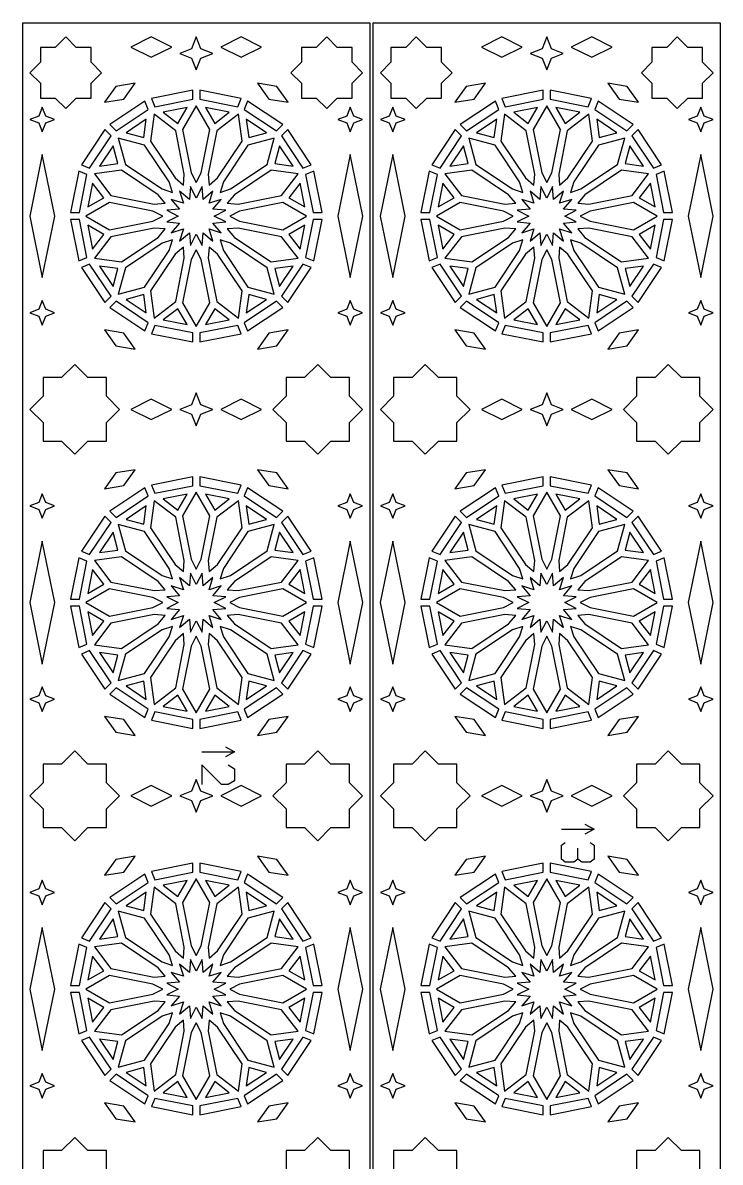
# Model space of a CAD drawing. Header units: millimetres. Extents: x 5 to 3793, y 27 to 2435.
# Drawn here: x 5 to 769, y 1187 to 2435 of the extents above; entities that cross this region are included whole.
import ezdxf

# ---------------------------------------------------------------- set-up
doc = ezdxf.new("R2010")
doc.units = ezdxf.units.MM
doc.layers.add('CUT', color=1, linetype='CONTINUOUS')
doc.layers.add('ENGRAVE', color=5, linetype='CONTINUOUS')

msp = doc.modelspace()

# ---------------------------------------------------------------- linework, layer by layer
at = {"layer": 'CUT'}
for points in [[(385.16, 2434.99), (385.16, 741.507), (5.01, 741.507), (5.01, 2434.99)], [(769.16, 2434.99), (769.16, 339.734), (389.01, 719.884), (389.01, 2434.99)], [(63.592, 2352.533), (79.867, 2352.533), (79.867, 2368.808), (91.376, 2380.317), (79.867, 2391.825), (79.867, 2408.1), (63.592, 2408.1), (52.083, 2419.609), (40.575, 2408.1), (24.3, 2408.1), (24.3, 2391.825), (12.791, 2380.317), (24.3, 2368.808), (24.3, 2352.533), (40.575, 2352.533), (52.083, 2341.024)], [(123.479, 2408.452), (145.837, 2397.273), (168.195, 2408.452), (145.837, 2419.631)], [(200.186, 2396.374), (213.121, 2401.475), (200.186, 2406.576), (195.085, 2419.511), (189.984, 2406.576), (177.049, 2401.475), (189.984, 2396.374), (195.085, 2383.439)], [(221.975, 2408.452), (244.333, 2397.273), (266.691, 2408.452), (244.333, 2419.631)], [(349.595, 2352.533), (365.87, 2352.533), (365.87, 2368.808), (377.379, 2380.317), (365.87, 2391.825), (365.87, 2408.1), (349.595, 2408.1), (338.087, 2419.609), (326.578, 2408.1), (310.303, 2408.1), (310.303, 2391.825), (298.794, 2380.317), (310.303, 2368.808), (310.303, 2352.533), (326.578, 2352.533), (338.087, 2341.024)], [(436.083, 2419.609), (424.575, 2408.1), (408.3, 2408.1), (408.3, 2391.825), (396.791, 2380.317), (408.3, 2368.808), (408.3, 2352.533), (424.575, 2352.533), (436.083, 2341.024), (447.592, 2352.533), (463.867, 2352.533), (463.867, 2368.808), (475.376, 2380.317), (463.867, 2391.825), (463.867, 2408.1), (447.592, 2408.1)], [(529.837, 2397.273), (552.195, 2408.452), (529.837, 2419.631), (507.479, 2408.452)], [(579.085, 2419.511), (573.984, 2406.576), (561.049, 2401.475), (573.984, 2396.374), (579.085, 2383.439), (584.186, 2396.374), (597.121, 2401.475), (584.186, 2406.576)], [(628.333, 2397.273), (650.691, 2408.452), (628.333, 2419.631), (605.975, 2408.452)], [(722.087, 2419.609), (710.578, 2408.1), (694.303, 2408.1), (694.303, 2391.825), (682.794, 2380.317), (694.303, 2368.808), (694.303, 2352.533), (710.578, 2352.533), (722.087, 2341.024), (733.595, 2352.533), (749.87, 2352.533), (749.87, 2368.808), (761.379, 2380.317), (749.87, 2391.825), (749.87, 2408.1), (733.595, 2408.1)], [(128.143, 2368.823), (106.978, 2365.255), (94.381, 2347.875), (115.547, 2351.443)], [(191.21, 2361.025), (145.94, 2352.02), (149.668, 2343.021), (191.21, 2351.285)], [(244.23, 2352.02), (198.96, 2361.025), (198.96, 2351.285), (240.502, 2343.021)], [(295.789, 2347.875), (283.192, 2365.255), (262.027, 2368.823), (274.623, 2351.443)], [(499.547, 2351.443), (512.143, 2368.823), (490.978, 2365.255), (478.381, 2347.875)], [(575.21, 2361.025), (529.94, 2352.02), (533.668, 2343.021), (575.21, 2351.285)], [(628.23, 2352.02), (582.96, 2361.025), (582.96, 2351.285), (624.502, 2343.021)], [(658.623, 2351.443), (679.789, 2347.875), (667.192, 2365.255), (646.027, 2368.823)], [(107.29, 2316.524), (142.508, 2340.055), (138.78, 2349.055), (100.403, 2323.411)], [(289.767, 2323.411), (251.39, 2349.055), (247.662, 2340.055), (282.88, 2316.524)], [(522.78, 2349.055), (484.403, 2323.411), (491.29, 2316.524), (526.508, 2340.055)], [(673.767, 2323.411), (635.39, 2349.055), (631.662, 2340.055), (666.88, 2316.524)], [(30.176, 2325.27), (39.841, 2329.082), (30.176, 2332.893), (26.365, 2342.558), (22.554, 2332.893), (12.889, 2329.082), (22.554, 2325.27), (26.365, 2315.606)], [(181.978, 2269.276), (172.546, 2316.695), (148.844, 2334.881), (144.945, 2305.262), (171.807, 2265.062), (181.005, 2257.241)], [(185.023, 2342.152), (158.879, 2336.952), (174.916, 2324.646)], [(200.59, 2270.788), (210.023, 2318.207), (195.085, 2344.08), (180.147, 2318.207), (189.58, 2270.788), (195.085, 2260.042)], [(231.291, 2336.952), (205.147, 2342.152), (215.254, 2324.646)], [(218.363, 2265.062), (245.225, 2305.262), (241.326, 2334.881), (217.624, 2316.695), (208.192, 2269.276), (209.165, 2257.241)], [(367.616, 2325.27), (377.281, 2329.082), (367.616, 2332.893), (363.805, 2342.558), (359.994, 2332.893), (350.329, 2329.082), (359.994, 2325.27), (363.805, 2315.606)], [(410.365, 2342.558), (406.554, 2332.893), (396.889, 2329.082), (406.554, 2325.27), (410.365, 2315.606), (414.176, 2325.27), (423.841, 2329.082), (414.176, 2332.893)], [(565.005, 2257.241), (565.978, 2269.276), (556.546, 2316.695), (532.844, 2334.881), (528.945, 2305.262), (555.807, 2265.062)], [(542.879, 2336.952), (558.916, 2324.646), (569.023, 2342.152)], [(579.085, 2260.042), (584.59, 2270.788), (594.023, 2318.207), (579.085, 2344.08), (564.147, 2318.207), (573.58, 2270.788)], [(589.147, 2342.152), (599.254, 2324.646), (615.291, 2336.952)], [(593.165, 2257.241), (602.363, 2265.062), (629.225, 2305.262), (625.326, 2334.881), (601.624, 2316.695), (592.192, 2269.276)], [(747.805, 2342.558), (743.994, 2332.893), (734.329, 2329.082), (743.994, 2325.27), (747.805, 2315.606), (751.616, 2325.27), (761.281, 2329.082), (751.616, 2332.893)], [(140.287, 2329.25), (118.122, 2314.441), (137.648, 2309.209)], [(249.883, 2329.25), (252.522, 2309.209), (272.048, 2314.441)], [(502.122, 2314.441), (521.648, 2309.209), (524.287, 2329.25)], [(633.883, 2329.25), (636.522, 2309.209), (656.048, 2314.441)], [(78.278, 2275.826), (101.809, 2311.043), (94.923, 2317.931), (69.279, 2279.553)], [(320.891, 2279.553), (295.247, 2317.931), (288.361, 2311.043), (311.892, 2275.826)], [(478.923, 2317.931), (453.279, 2279.553), (462.278, 2275.826), (485.809, 2311.043)], [(704.891, 2279.553), (679.247, 2317.931), (672.361, 2311.043), (695.892, 2275.826)], [(103.892, 2300.211), (89.083, 2278.047), (109.124, 2280.685)], [(165.363, 2260.756), (138.501, 2300.957), (109.644, 2308.689), (117.376, 2279.832), (157.577, 2252.971), (169.068, 2249.265)], [(232.593, 2252.971), (272.794, 2279.832), (280.526, 2308.689), (251.669, 2300.957), (224.807, 2260.756), (221.102, 2249.265)], [(286.278, 2300.211), (281.046, 2280.685), (301.087, 2278.047)], [(473.083, 2278.047), (493.124, 2280.685), (487.892, 2300.211)], [(553.068, 2249.265), (549.363, 2260.756), (522.501, 2300.957), (493.644, 2308.689), (501.376, 2279.832), (541.577, 2252.971)], [(605.102, 2249.265), (616.593, 2252.971), (656.794, 2279.832), (664.526, 2308.689), (635.669, 2300.957), (608.807, 2260.756)], [(670.278, 2300.211), (665.046, 2280.685), (685.087, 2278.047)], [(26.365, 2155.894), (39.968, 2223.248), (26.365, 2290.603), (12.762, 2223.248)], [(363.805, 2155.894), (377.408, 2223.248), (363.805, 2290.603), (350.202, 2223.248)], [(396.762, 2223.248), (410.365, 2155.894), (423.968, 2223.248), (410.365, 2290.603)], [(734.202, 2223.248), (747.805, 2155.894), (761.408, 2223.248), (747.805, 2290.603)], [(67.049, 2227.123), (75.312, 2268.665), (66.313, 2272.393), (57.308, 2227.123)], [(153.272, 2246.527), (113.071, 2273.388), (83.452, 2269.489), (101.638, 2245.787), (149.057, 2236.355), (161.092, 2237.329)], [(241.113, 2236.355), (288.532, 2245.787), (306.718, 2269.489), (277.099, 2273.388), (236.898, 2246.527), (229.078, 2237.329)], [(332.862, 2227.123), (323.857, 2272.393), (314.858, 2268.665), (323.121, 2227.123)], [(450.313, 2272.393), (441.308, 2227.123), (451.049, 2227.123), (459.312, 2268.665)], [(537.272, 2246.527), (497.071, 2273.388), (467.452, 2269.489), (485.638, 2245.787), (533.057, 2236.355), (545.092, 2237.329)], [(613.078, 2237.329), (625.113, 2236.355), (672.532, 2245.787), (690.718, 2269.489), (661.099, 2273.388), (620.898, 2246.527)], [(698.858, 2268.665), (707.121, 2227.123), (716.862, 2227.123), (707.857, 2272.393)], [(81.382, 2259.455), (76.182, 2233.311), (93.687, 2243.417)], [(308.788, 2259.455), (296.483, 2243.417), (313.988, 2233.311)], [(460.182, 2233.311), (477.687, 2243.417), (465.382, 2259.455)], [(692.788, 2259.455), (680.483, 2243.417), (697.988, 2233.311)], [(195.085, 2203.45), (201.523, 2190.887), (202.661, 2204.958), (213.417, 2195.814), (209.084, 2209.249), (222.52, 2204.917), (213.375, 2215.672), (227.446, 2216.811), (214.883, 2223.248), (227.446, 2229.686), (213.375, 2230.824), (222.52, 2241.58), (209.084, 2237.247), (213.417, 2250.683), (202.661, 2241.539), (201.523, 2255.61), (195.085, 2243.046), (188.647, 2255.61), (187.509, 2241.539), (176.753, 2250.683), (181.086, 2237.247), (167.65, 2241.58), (176.795, 2230.824), (162.724, 2229.686), (175.287, 2223.248), (162.724, 2216.811), (176.795, 2215.672), (167.65, 2204.917), (181.086, 2209.249), (176.753, 2195.814), (187.509, 2204.958), (188.647, 2190.887)], [(572.647, 2255.61), (571.509, 2241.539), (560.753, 2250.683), (565.086, 2237.247), (551.65, 2241.58), (560.795, 2230.824), (546.724, 2229.686), (559.287, 2223.248), (546.724, 2216.811), (560.795, 2215.672), (551.65, 2204.917), (565.086, 2209.249), (560.753, 2195.814), (571.509, 2204.958), (572.647, 2190.887), (579.085, 2203.45), (585.523, 2190.887), (586.661, 2204.958), (597.417, 2195.814), (593.084, 2209.249), (606.52, 2204.917), (597.375, 2215.672), (611.446, 2216.811), (598.883, 2223.248), (611.446, 2229.686), (597.375, 2230.824), (606.52, 2241.58), (593.084, 2237.247), (597.417, 2250.683), (586.661, 2241.539), (585.523, 2255.61), (579.085, 2243.046)], [(147.546, 2228.753), (100.126, 2238.186), (74.254, 2223.248), (100.126, 2208.311), (147.546, 2217.744), (158.292, 2223.248)], [(242.624, 2217.744), (290.044, 2208.311), (315.916, 2223.248), (290.044, 2238.186), (242.624, 2228.753), (231.878, 2223.248)], [(542.292, 2223.248), (531.546, 2228.753), (484.126, 2238.186), (458.254, 2223.248), (484.126, 2208.311), (531.546, 2217.744)], [(615.878, 2223.248), (626.624, 2217.744), (674.044, 2208.311), (699.916, 2223.248), (674.044, 2238.186), (626.624, 2228.753)], [(75.312, 2177.831), (67.049, 2219.373), (57.308, 2219.373), (66.313, 2174.103)], [(81.382, 2187.042), (93.687, 2203.079), (76.182, 2213.186)], [(161.092, 2209.168), (149.057, 2210.142), (101.638, 2200.71), (83.452, 2177.008), (113.071, 2173.109), (153.272, 2199.97)], [(236.898, 2199.97), (277.099, 2173.109), (306.718, 2177.008), (288.532, 2200.71), (241.113, 2210.142), (229.078, 2209.168)], [(313.988, 2213.186), (296.483, 2203.079), (308.788, 2187.042)], [(323.857, 2174.103), (332.862, 2219.373), (323.121, 2219.373), (314.858, 2177.831)], [(441.308, 2219.373), (450.313, 2174.103), (459.312, 2177.831), (451.049, 2219.373)], [(477.687, 2203.079), (460.182, 2213.186), (465.382, 2187.042)], [(545.092, 2209.168), (533.057, 2210.142), (485.638, 2200.71), (467.452, 2177.008), (497.071, 2173.109), (537.272, 2199.97)], [(613.078, 2209.168), (620.898, 2199.97), (661.099, 2173.109), (690.718, 2177.008), (672.532, 2200.71), (625.113, 2210.142)], [(697.988, 2213.186), (680.483, 2203.079), (692.788, 2187.042)], [(707.121, 2219.373), (698.858, 2177.831), (707.857, 2174.103), (716.862, 2219.373)], [(157.577, 2193.526), (117.376, 2166.664), (109.644, 2137.808), (138.501, 2145.54), (165.363, 2185.74), (169.068, 2197.231)], [(224.807, 2185.74), (251.669, 2145.54), (280.526, 2137.808), (272.794, 2166.664), (232.593, 2193.526), (221.102, 2197.231)], [(553.068, 2197.231), (541.577, 2193.526), (501.376, 2166.664), (493.644, 2137.808), (522.501, 2145.54), (549.363, 2185.74)], [(605.102, 2197.231), (608.807, 2185.74), (635.669, 2145.54), (664.526, 2137.808), (656.794, 2166.664), (616.593, 2193.526)], [(171.807, 2181.435), (144.945, 2141.234), (148.844, 2111.615), (172.546, 2129.801), (181.978, 2177.221), (181.005, 2189.255)], [(189.58, 2175.709), (180.147, 2128.29), (195.085, 2102.417), (210.023, 2128.29), (200.59, 2175.709), (195.085, 2186.455)], [(208.192, 2177.221), (217.624, 2129.801), (241.326, 2111.615), (245.225, 2141.234), (218.363, 2181.435), (209.165, 2189.255)], [(565.005, 2189.255), (555.807, 2181.435), (528.945, 2141.234), (532.844, 2111.615), (556.546, 2129.801), (565.978, 2177.221)], [(579.085, 2186.455), (573.58, 2175.709), (564.147, 2128.29), (579.085, 2102.417), (594.023, 2128.29), (584.59, 2175.709)], [(593.165, 2189.255), (592.192, 2177.221), (601.624, 2129.801), (625.326, 2111.615), (629.225, 2141.234), (602.363, 2181.435)], [(101.809, 2135.454), (78.278, 2170.671), (69.279, 2166.944), (94.923, 2128.566)], [(103.892, 2146.286), (109.124, 2165.812), (89.083, 2168.45)], [(301.087, 2168.45), (281.046, 2165.812), (286.278, 2146.286)], [(311.892, 2170.671), (288.361, 2135.454), (295.247, 2128.566), (320.891, 2166.944)], [(453.279, 2166.944), (478.923, 2128.566), (485.809, 2135.454), (462.278, 2170.671)], [(493.124, 2165.812), (473.083, 2168.45), (487.892, 2146.286)], [(685.087, 2168.45), (665.046, 2165.812), (670.278, 2146.286)], [(695.892, 2170.671), (672.361, 2135.454), (679.247, 2128.566), (704.891, 2166.944)], [(140.287, 2117.246), (137.648, 2137.287), (118.122, 2132.056)], [(272.048, 2132.056), (252.522, 2137.287), (249.883, 2117.246)], [(521.648, 2137.287), (502.122, 2132.056), (524.287, 2117.246)], [(656.048, 2132.056), (636.522, 2137.287), (633.883, 2117.246)], [(30.176, 2113.604), (39.841, 2117.415), (30.176, 2121.226), (26.365, 2130.891), (22.554, 2121.226), (12.889, 2117.415), (22.554, 2113.604), (26.365, 2103.939)], [(142.508, 2106.442), (107.29, 2129.973), (100.403, 2123.086), (138.78, 2097.442)], [(185.023, 2104.345), (174.916, 2121.851), (158.879, 2109.545)], [(231.291, 2109.545), (215.254, 2121.851), (205.147, 2104.345)], [(282.88, 2129.973), (247.662, 2106.442), (251.39, 2097.442), (289.767, 2123.086)], [(367.616, 2113.604), (377.281, 2117.415), (367.616, 2121.226), (363.805, 2130.891), (359.994, 2121.226), (350.329, 2117.415), (359.994, 2113.604), (363.805, 2103.939)], [(410.365, 2130.891), (406.554, 2121.226), (396.889, 2117.415), (406.554, 2113.604), (410.365, 2103.939), (414.176, 2113.604), (423.841, 2117.415), (414.176, 2121.226)], [(484.403, 2123.086), (522.78, 2097.442), (526.508, 2106.442), (491.29, 2129.973)], [(558.916, 2121.851), (542.879, 2109.545), (569.023, 2104.345)], [(599.254, 2121.851), (589.147, 2104.345), (615.291, 2109.545)], [(666.88, 2129.973), (631.662, 2106.442), (635.39, 2097.442), (673.767, 2123.086)], [(747.805, 2130.891), (743.994, 2121.226), (734.329, 2117.415), (743.994, 2113.604), (747.805, 2103.939), (751.616, 2113.604), (761.281, 2117.415), (751.616, 2121.226)], [(94.381, 2098.622), (106.978, 2081.242), (128.143, 2077.674), (115.547, 2095.053)], [(191.21, 2095.212), (149.668, 2103.475), (145.94, 2094.477), (191.21, 2085.471)], [(240.502, 2103.475), (198.96, 2095.212), (198.96, 2085.471), (244.23, 2094.477)], [(262.027, 2077.674), (283.192, 2081.242), (295.789, 2098.622), (274.623, 2095.053)], [(499.547, 2095.053), (478.381, 2098.622), (490.978, 2081.242), (512.143, 2077.674)], [(575.21, 2095.212), (533.668, 2103.475), (529.94, 2094.477), (575.21, 2085.471)], [(624.502, 2103.475), (582.96, 2095.212), (582.96, 2085.471), (628.23, 2094.477)], [(658.623, 2095.053), (646.027, 2077.674), (667.192, 2081.242), (679.789, 2098.622)], [(76.326, 1976.833), (96.682, 1976.833), (96.682, 1997.188), (111.075, 2011.582), (96.682, 2025.975), (96.682, 2046.33), (76.326, 2046.33), (61.933, 2060.724), (47.54, 2046.33), (27.184, 2046.33), (27.184, 2025.975), (12.791, 2011.582), (27.184, 1997.188), (27.184, 1976.833), (47.54, 1976.833), (61.933, 1962.44)], [(342.63, 1976.833), (362.986, 1976.833), (362.986, 1997.188), (377.379, 2011.582), (362.986, 2025.975), (362.986, 2046.33), (342.63, 2046.33), (328.237, 2060.724), (313.844, 2046.33), (293.488, 2046.33), (293.488, 2025.975), (279.095, 2011.582), (293.488, 1997.188), (293.488, 1976.833), (313.844, 1976.833), (328.237, 1962.44)], [(445.933, 2060.724), (431.54, 2046.33), (411.184, 2046.33), (411.184, 2025.975), (396.791, 2011.582), (411.184, 1997.188), (411.184, 1976.833), (431.54, 1976.833), (445.933, 1962.44), (460.326, 1976.833), (480.682, 1976.833), (480.682, 1997.188), (495.075, 2011.582), (480.682, 2025.975), (480.682, 2046.33), (460.326, 2046.33)], [(712.237, 2060.724), (697.844, 2046.33), (677.488, 2046.33), (677.488, 2025.975), (663.095, 2011.582), (677.488, 1997.188), (677.488, 1976.833), (697.844, 1976.833), (712.237, 1962.44), (726.63, 1976.833), (746.986, 1976.833), (746.986, 1997.188), (761.379, 2011.582), (746.986, 2025.975), (746.986, 2046.33), (726.63, 2046.33)], [(123.479, 2011.582), (145.837, 2000.402), (168.195, 2011.582), (145.837, 2022.761)], [(200.186, 2006.481), (213.121, 2011.582), (200.186, 2016.683), (195.085, 2029.618), (189.984, 2016.683), (177.049, 2011.582), (189.984, 2006.481), (195.085, 1993.546)], [(221.975, 2011.582), (244.333, 2000.402), (266.691, 2011.582), (244.333, 2022.761)], [(529.837, 2000.402), (552.195, 2011.582), (529.837, 2022.761), (507.479, 2011.582)], [(579.085, 2029.618), (573.984, 2016.683), (561.049, 2011.582), (573.984, 2006.481), (579.085, 1993.546), (584.186, 2006.481), (597.121, 2011.582), (584.186, 2016.683)], [(628.333, 2000.402), (650.691, 2011.582), (628.333, 2022.761), (605.975, 2011.582)], [(128.143, 1945.49), (106.978, 1941.921), (94.381, 1924.542), (115.547, 1928.11)], [(191.21, 1937.692), (145.94, 1928.687), (149.668, 1919.688), (191.21, 1927.951)], [(244.23, 1928.687), (198.96, 1937.692), (198.96, 1927.951), (240.502, 1919.688)], [(295.789, 1924.542), (283.192, 1941.921), (262.027, 1945.49), (274.623, 1928.11)], [(499.547, 1928.11), (512.143, 1945.49), (490.978, 1941.921), (478.381, 1924.542)], [(575.21, 1937.692), (529.94, 1928.687), (533.668, 1919.688), (575.21, 1927.951)], [(628.23, 1928.687), (582.96, 1937.692), (582.96, 1927.951), (624.502, 1919.688)], [(658.623, 1928.11), (679.789, 1924.542), (667.192, 1941.921), (646.027, 1945.49)], [(107.29, 1893.191), (142.508, 1916.722), (138.78, 1925.721), (100.403, 1900.077)], [(289.767, 1900.077), (251.39, 1925.721), (247.662, 1916.722), (282.88, 1893.191)], [(522.78, 1925.721), (484.403, 1900.077), (491.29, 1893.191), (526.508, 1916.722)], [(673.767, 1900.077), (635.39, 1925.721), (631.662, 1916.722), (666.88, 1893.191)], [(30.176, 1901.937), (39.841, 1905.748), (30.176, 1909.56), (26.365, 1919.224), (22.554, 1909.56), (12.889, 1905.748), (22.554, 1901.937), (26.365, 1892.272)], [(181.978, 1845.943), (172.546, 1893.362), (148.844, 1911.548), (144.945, 1881.929), (171.807, 1841.728), (181.005, 1833.908)], [(185.023, 1918.818), (158.879, 1913.618), (174.916, 1901.313)], [(200.59, 1847.454), (210.023, 1894.874), (195.085, 1920.746), (180.147, 1894.874), (189.58, 1847.454), (195.085, 1836.708)], [(231.291, 1913.618), (205.147, 1918.818), (215.254, 1901.313)], [(218.363, 1841.728), (245.225, 1881.929), (241.326, 1911.548), (217.624, 1893.362), (208.192, 1845.943), (209.165, 1833.908)], [(367.616, 1901.937), (377.281, 1905.748), (367.616, 1909.56), (363.805, 1919.224), (359.994, 1909.56), (350.329, 1905.748), (359.994, 1901.937), (363.805, 1892.272)], [(410.365, 1919.224), (406.554, 1909.56), (396.889, 1905.748), (406.554, 1901.937), (410.365, 1892.272), (414.176, 1901.937), (423.841, 1905.748), (414.176, 1909.56)], [(565.005, 1833.908), (565.978, 1845.943), (556.546, 1893.362), (532.844, 1911.548), (528.945, 1881.929), (555.807, 1841.728)], [(542.879, 1913.618), (558.916, 1901.313), (569.023, 1918.818)], [(579.085, 1836.708), (584.59, 1847.454), (594.023, 1894.874), (579.085, 1920.746), (564.147, 1894.874), (573.58, 1847.454)], [(589.147, 1918.818), (599.254, 1901.313), (615.291, 1913.618)], [(593.165, 1833.908), (602.363, 1841.728), (629.225, 1881.929), (625.326, 1911.548), (601.624, 1893.362), (592.192, 1845.943)], [(747.805, 1919.224), (743.994, 1909.56), (734.329, 1905.748), (743.994, 1901.937), (747.805, 1892.272), (751.616, 1901.937), (761.281, 1905.748), (751.616, 1909.56)], [(140.287, 1905.917), (118.122, 1891.108), (137.648, 1885.876)], [(249.883, 1905.917), (252.522, 1885.876), (272.048, 1891.108)], [(502.122, 1891.108), (521.648, 1885.876), (524.287, 1905.917)], [(633.883, 1905.917), (636.522, 1885.876), (656.048, 1891.108)], [(78.278, 1852.492), (101.809, 1887.71), (94.923, 1894.597), (69.279, 1856.22)], [(165.363, 1837.423), (138.501, 1877.624), (109.644, 1885.356), (117.376, 1856.499), (157.577, 1829.637), (169.068, 1825.932)], [(232.593, 1829.637), (272.794, 1856.499), (280.526, 1885.356), (251.669, 1877.624), (224.807, 1837.423), (221.102, 1825.932)], [(320.891, 1856.22), (295.247, 1894.597), (288.361, 1887.71), (311.892, 1852.492)], [(478.923, 1894.597), (453.279, 1856.22), (462.278, 1852.492), (485.809, 1887.71)], [(553.068, 1825.932), (549.363, 1837.423), (522.501, 1877.624), (493.644, 1885.356), (501.376, 1856.499), (541.577, 1829.637)], [(605.102, 1825.932), (616.593, 1829.637), (656.794, 1856.499), (664.526, 1885.356), (635.669, 1877.624), (608.807, 1837.423)], [(704.891, 1856.22), (679.247, 1894.597), (672.361, 1887.71), (695.892, 1852.492)], [(103.892, 1876.878), (89.083, 1854.713), (109.124, 1857.352)], [(286.278, 1876.878), (281.046, 1857.352), (301.087, 1854.713)], [(473.083, 1854.713), (493.124, 1857.352), (487.892, 1876.878)], [(670.278, 1876.878), (665.046, 1857.352), (685.087, 1854.713)], [(26.365, 1732.561), (39.968, 1799.915), (26.365, 1867.269), (12.762, 1799.915)], [(363.805, 1732.561), (377.408, 1799.915), (363.805, 1867.269), (350.202, 1799.915)], [(396.762, 1799.915), (410.365, 1732.561), (423.968, 1799.915), (410.365, 1867.269)], [(734.202, 1799.915), (747.805, 1732.561), (761.408, 1799.915), (747.805, 1867.269)], [(67.049, 1803.79), (75.312, 1845.332), (66.313, 1849.06), (57.308, 1803.79)], [(153.272, 1823.193), (113.071, 1850.055), (83.452, 1846.156), (101.638, 1822.454), (149.057, 1813.022), (161.092, 1813.995)], [(241.113, 1813.022), (288.532, 1822.454), (306.718, 1846.156), (277.099, 1850.055), (236.898, 1823.193), (229.078, 1813.995)], [(332.862, 1803.79), (323.857, 1849.06), (314.858, 1845.332), (323.121, 1803.79)], [(450.313, 1849.06), (441.308, 1803.79), (451.049, 1803.79), (459.312, 1845.332)], [(537.272, 1823.193), (497.071, 1850.055), (467.452, 1846.156), (485.638, 1822.454), (533.057, 1813.022), (545.092, 1813.995)], [(613.078, 1813.995), (625.113, 1813.022), (672.532, 1822.454), (690.718, 1846.156), (661.099, 1850.055), (620.898, 1823.193)], [(698.858, 1845.332), (707.121, 1803.79), (716.862, 1803.79), (707.857, 1849.06)], [(81.382, 1836.121), (76.182, 1809.977), (93.687, 1820.084)], [(308.788, 1836.121), (296.483, 1820.084), (313.988, 1809.977)], [(460.182, 1809.977), (477.687, 1820.084), (465.382, 1836.121)], [(692.788, 1836.121), (680.483, 1820.084), (697.988, 1809.977)], [(195.085, 1780.117), (201.523, 1767.554), (202.661, 1781.625), (213.417, 1772.48), (209.084, 1785.916), (222.52, 1781.583), (213.375, 1792.339), (227.446, 1793.477), (214.883, 1799.915), (227.446, 1806.353), (213.375, 1807.491), (222.52, 1818.247), (209.084, 1813.914), (213.417, 1827.35), (202.661, 1818.205), (201.523, 1832.276), (195.085, 1819.713), (188.647, 1832.276), (187.509, 1818.205), (176.753, 1827.35), (181.086, 1813.914), (167.65, 1818.247), (176.795, 1807.491), (162.724, 1806.353), (175.287, 1799.915), (162.724, 1793.477), (176.795, 1792.339), (167.65, 1781.583), (181.086, 1785.916), (176.753, 1772.48), (187.509, 1781.625), (188.647, 1767.554)], [(572.647, 1832.276), (571.509, 1818.205), (560.753, 1827.35), (565.086, 1813.914), (551.65, 1818.247), (560.795, 1807.491), (546.724, 1806.353), (559.287, 1799.915), (546.724, 1793.477), (560.795, 1792.339), (551.65, 1781.583), (565.086, 1785.916), (560.753, 1772.48), (571.509, 1781.625), (572.647, 1767.554), (579.085, 1780.117), (585.523, 1767.554), (586.661, 1781.625), (597.417, 1772.48), (593.084, 1785.916), (606.52, 1781.583), (597.375, 1792.339), (611.446, 1793.477), (598.883, 1799.915), (611.446, 1806.353), (597.375, 1807.491), (606.52, 1818.247), (593.084, 1813.914), (597.417, 1827.35), (586.661, 1818.205), (585.523, 1832.276), (579.085, 1819.713)], [(147.546, 1805.42), (100.126, 1814.853), (74.254, 1799.915), (100.126, 1784.977), (147.546, 1794.41), (158.292, 1799.915)], [(242.624, 1794.41), (290.044, 1784.977), (315.916, 1799.915), (290.044, 1814.853), (242.624, 1805.42), (231.878, 1799.915)], [(542.292, 1799.915), (531.546, 1805.42), (484.126, 1814.853), (458.254, 1799.915), (484.126, 1784.977), (531.546, 1794.41)], [(615.878, 1799.915), (626.624, 1794.41), (674.044, 1784.977), (699.916, 1799.915), (674.044, 1814.853), (626.624, 1805.42)], [(75.312, 1754.498), (67.049, 1796.04), (57.308, 1796.04), (66.313, 1750.77)], [(81.382, 1763.709), (93.687, 1779.746), (76.182, 1789.853)], [(161.092, 1785.835), (149.057, 1786.808), (101.638, 1777.376), (83.452, 1753.674), (113.071, 1749.775), (153.272, 1776.637)], [(236.898, 1776.637), (277.099, 1749.775), (306.718, 1753.674), (288.532, 1777.376), (241.113, 1786.808), (229.078, 1785.835)], [(313.988, 1789.853), (296.483, 1779.746), (308.788, 1763.709)], [(323.857, 1750.77), (332.862, 1796.04), (323.121, 1796.04), (314.858, 1754.498)], [(441.308, 1796.04), (450.313, 1750.77), (459.312, 1754.498), (451.049, 1796.04)], [(477.687, 1779.746), (460.182, 1789.853), (465.382, 1763.709)], [(545.092, 1785.835), (533.057, 1786.808), (485.638, 1777.376), (467.452, 1753.674), (497.071, 1749.775), (537.272, 1776.637)], [(613.078, 1785.835), (620.898, 1776.637), (661.099, 1749.775), (690.718, 1753.674), (672.532, 1777.376), (625.113, 1786.808)], [(697.988, 1789.853), (680.483, 1779.746), (692.788, 1763.709)], [(707.121, 1796.04), (698.858, 1754.498), (707.857, 1750.77), (716.862, 1796.04)], [(157.577, 1770.193), (117.376, 1743.331), (109.644, 1714.474), (138.501, 1722.206), (165.363, 1762.407), (169.068, 1773.898)], [(224.807, 1762.407), (251.669, 1722.206), (280.526, 1714.474), (272.794, 1743.331), (232.593, 1770.193), (221.102, 1773.898)], [(553.068, 1773.898), (541.577, 1770.193), (501.376, 1743.331), (493.644, 1714.474), (522.501, 1722.206), (549.363, 1762.407)], [(605.102, 1773.898), (608.807, 1762.407), (635.669, 1722.206), (664.526, 1714.474), (656.794, 1743.331), (616.593, 1770.193)], [(171.807, 1758.102), (144.945, 1717.901), (148.844, 1688.282), (172.546, 1706.468), (181.978, 1753.887), (181.005, 1765.922)], [(189.58, 1752.376), (180.147, 1704.956), (195.085, 1679.084), (210.023, 1704.956), (200.59, 1752.376), (195.085, 1763.122)], [(208.192, 1753.887), (217.624, 1706.468), (241.326, 1688.282), (245.225, 1717.901), (218.363, 1758.102), (209.165, 1765.922)], [(565.005, 1765.922), (555.807, 1758.102), (528.945, 1717.901), (532.844, 1688.282), (556.546, 1706.468), (565.978, 1753.887)], [(579.085, 1763.122), (573.58, 1752.376), (564.147, 1704.956), (579.085, 1679.084), (594.023, 1704.956), (584.59, 1752.376)], [(593.165, 1765.922), (592.192, 1753.887), (601.624, 1706.468), (625.326, 1688.282), (629.225, 1717.901), (602.363, 1758.102)], [(101.809, 1712.12), (78.278, 1747.338), (69.279, 1743.61), (94.923, 1705.233)], [(311.892, 1747.338), (288.361, 1712.12), (295.247, 1705.233), (320.891, 1743.61)], [(453.279, 1743.61), (478.923, 1705.233), (485.809, 1712.12), (462.278, 1747.338)], [(695.892, 1747.338), (672.361, 1712.12), (679.247, 1705.233), (704.891, 1743.61)], [(103.892, 1722.952), (109.124, 1742.478), (89.083, 1745.117)], [(301.087, 1745.117), (281.046, 1742.478), (286.278, 1722.952)], [(493.124, 1742.478), (473.083, 1745.117), (487.892, 1722.952)], [(685.087, 1745.117), (665.046, 1742.478), (670.278, 1722.952)], [(140.287, 1693.913), (137.648, 1713.954), (118.122, 1708.722)], [(272.048, 1708.722), (252.522, 1713.954), (249.883, 1693.913)], [(521.648, 1713.954), (502.122, 1708.722), (524.287, 1693.913)], [(656.048, 1708.722), (636.522, 1713.954), (633.883, 1693.913)], [(30.176, 1690.27), (39.841, 1694.082), (30.176, 1697.893), (26.365, 1707.558), (22.554, 1697.893), (12.889, 1694.082), (22.554, 1690.27), (26.365, 1680.606)], [(142.508, 1683.108), (107.29, 1706.639), (100.403, 1699.753), (138.78, 1674.109)], [(185.023, 1681.012), (174.916, 1698.517), (158.879, 1686.212)], [(231.291, 1686.212), (215.254, 1698.517), (205.147, 1681.012)], [(282.88, 1706.639), (247.662, 1683.108), (251.39, 1674.109), (289.767, 1699.753)], [(367.616, 1690.27), (377.281, 1694.082), (367.616, 1697.893), (363.805, 1707.558), (359.994, 1697.893), (350.329, 1694.082), (359.994, 1690.27), (363.805, 1680.606)], [(410.365, 1707.558), (406.554, 1697.893), (396.889, 1694.082), (406.554, 1690.27), (410.365, 1680.606), (414.176, 1690.27), (423.841, 1694.082), (414.176, 1697.893)], [(484.403, 1699.753), (522.78, 1674.109), (526.508, 1683.108), (491.29, 1706.639)], [(558.916, 1698.517), (542.879, 1686.212), (569.023, 1681.012)], [(599.254, 1698.517), (589.147, 1681.012), (615.291, 1686.212)], [(666.88, 1706.639), (631.662, 1683.108), (635.39, 1674.109), (673.767, 1699.753)], [(747.805, 1707.558), (743.994, 1697.893), (734.329, 1694.082), (743.994, 1690.27), (747.805, 1680.606), (751.616, 1690.27), (761.281, 1694.082), (751.616, 1697.893)], [(94.381, 1675.288), (106.978, 1657.909), (128.143, 1654.34), (115.547, 1671.72)], [(191.21, 1671.879), (149.668, 1680.142), (145.94, 1671.143), (191.21, 1662.138)], [(240.502, 1680.142), (198.96, 1671.879), (198.96, 1662.138), (244.23, 1671.143)], [(262.027, 1654.34), (283.192, 1657.909), (295.789, 1675.288), (274.623, 1671.72)], [(499.547, 1671.72), (478.381, 1675.288), (490.978, 1657.909), (512.143, 1654.34)], [(575.21, 1671.879), (533.668, 1680.142), (529.94, 1671.143), (575.21, 1662.138)], [(624.502, 1680.142), (582.96, 1671.879), (582.96, 1662.138), (628.23, 1671.143)], [(658.623, 1671.72), (646.027, 1654.34), (667.192, 1657.909), (679.789, 1675.288)], [(76.326, 1553.5), (96.682, 1553.5), (96.682, 1573.855), (111.075, 1588.248), (96.682, 1602.642), (96.682, 1622.997), (76.326, 1622.997), (61.933, 1637.39), (47.54, 1622.997), (27.184, 1622.997), (27.184, 1602.642), (12.791, 1588.248), (27.184, 1573.855), (27.184, 1553.5), (47.54, 1553.5), (61.933, 1539.106)], [(342.63, 1553.5), (362.986, 1553.5), (362.986, 1573.855), (377.379, 1588.248), (362.986, 1602.642), (362.986, 1622.997), (342.63, 1622.997), (328.237, 1637.39), (313.844, 1622.997), (293.488, 1622.997), (293.488, 1602.642), (279.095, 1588.248), (293.488, 1573.855), (293.488, 1553.5), (313.844, 1553.5), (328.237, 1539.106)], [(445.933, 1637.39), (431.54, 1622.997), (411.184, 1622.997), (411.184, 1602.642), (396.791, 1588.248), (411.184, 1573.855), (411.184, 1553.5), (431.54, 1553.5), (445.933, 1539.106), (460.326, 1553.5), (480.682, 1553.5), (480.682, 1573.855), (495.075, 1588.248), (480.682, 1602.642), (480.682, 1622.997), (460.326, 1622.997)], [(712.237, 1637.39), (697.844, 1622.997), (677.488, 1622.997), (677.488, 1602.642), (663.095, 1588.248), (677.488, 1573.855), (677.488, 1553.5), (697.844, 1553.5), (712.237, 1539.106), (726.63, 1553.5), (746.986, 1553.5), (746.986, 1573.855), (761.379, 1588.248), (746.986, 1602.642), (746.986, 1622.997), (726.63, 1622.997)], [(123.479, 1588.248), (145.837, 1577.069), (168.195, 1588.248), (145.837, 1599.428)], [(200.186, 1583.147), (213.121, 1588.248), (200.186, 1593.349), (195.085, 1606.284), (189.984, 1593.349), (177.049, 1588.248), (189.984, 1583.147), (195.085, 1570.212)], [(221.975, 1588.248), (244.333, 1577.069), (266.691, 1588.248), (244.333, 1599.428)], [(529.837, 1577.069), (552.195, 1588.248), (529.837, 1599.428), (507.479, 1588.248)], [(579.085, 1606.284), (573.984, 1593.349), (561.049, 1588.248), (573.984, 1583.147), (579.085, 1570.212), (584.186, 1583.147), (597.121, 1588.248), (584.186, 1593.349)], [(628.333, 1577.069), (650.691, 1588.248), (628.333, 1599.428), (605.975, 1588.248)], [(128.143, 1522.156), (106.978, 1518.588), (94.381, 1501.208), (115.547, 1504.777)], [(191.21, 1514.359), (145.94, 1505.353), (149.668, 1496.355), (191.21, 1504.618)], [(244.23, 1505.353), (198.96, 1514.359), (198.96, 1504.618), (240.502, 1496.355)], [(295.789, 1501.208), (283.192, 1518.588), (262.027, 1522.156), (274.623, 1504.777)], [(499.547, 1504.777), (512.143, 1522.156), (490.978, 1518.588), (478.381, 1501.208)], [(575.21, 1514.359), (529.94, 1505.353), (533.668, 1496.355), (575.21, 1504.618)], [(628.23, 1505.353), (582.96, 1514.359), (582.96, 1504.618), (624.502, 1496.355)], [(658.623, 1504.777), (679.789, 1501.208), (667.192, 1518.588), (646.027, 1522.156)], [(107.29, 1469.857), (142.508, 1493.388), (138.78, 1502.388), (100.403, 1476.744)], [(289.767, 1476.744), (251.39, 1502.388), (247.662, 1493.388), (282.88, 1469.857)], [(522.78, 1502.388), (484.403, 1476.744), (491.29, 1469.857), (526.508, 1493.388)], [(673.767, 1476.744), (635.39, 1502.388), (631.662, 1493.388), (666.88, 1469.857)], [(30.176, 1478.604), (39.841, 1482.415), (30.176, 1486.226), (26.365, 1495.891), (22.554, 1486.226), (12.889, 1482.415), (22.554, 1478.604), (26.365, 1468.939)], [(181.978, 1422.609), (172.546, 1470.029), (148.844, 1488.215), (144.945, 1458.596), (171.807, 1418.395), (181.005, 1410.575)], [(185.023, 1495.485), (158.879, 1490.285), (174.916, 1477.979)], [(200.59, 1424.121), (210.023, 1471.54), (195.085, 1497.413), (180.147, 1471.54), (189.58, 1424.121), (195.085, 1413.375)], [(231.291, 1490.285), (205.147, 1495.485), (215.254, 1477.979)], [(218.363, 1418.395), (245.225, 1458.596), (241.326, 1488.215), (217.624, 1470.029), (208.192, 1422.609), (209.165, 1410.575)], [(367.616, 1478.604), (377.281, 1482.415), (367.616, 1486.226), (363.805, 1495.891), (359.994, 1486.226), (350.329, 1482.415), (359.994, 1478.604), (363.805, 1468.939)], [(410.365, 1495.891), (406.554, 1486.226), (396.889, 1482.415), (406.554, 1478.604), (410.365, 1468.939), (414.176, 1478.604), (423.841, 1482.415), (414.176, 1486.226)], [(565.005, 1410.575), (565.978, 1422.609), (556.546, 1470.029), (532.844, 1488.215), (528.945, 1458.596), (555.807, 1418.395)], [(542.879, 1490.285), (558.916, 1477.979), (569.023, 1495.485)], [(579.085, 1413.375), (584.59, 1424.121), (594.023, 1471.54), (579.085, 1497.413), (564.147, 1471.54), (573.58, 1424.121)], [(589.147, 1495.485), (599.254, 1477.979), (615.291, 1490.285)], [(593.165, 1410.575), (602.363, 1418.395), (629.225, 1458.596), (625.326, 1488.215), (601.624, 1470.029), (592.192, 1422.609)], [(747.805, 1495.891), (743.994, 1486.226), (734.329, 1482.415), (743.994, 1478.604), (747.805, 1468.939), (751.616, 1478.604), (761.281, 1482.415), (751.616, 1486.226)], [(140.287, 1482.584), (118.122, 1467.774), (137.648, 1462.543)], [(249.883, 1482.584), (252.522, 1462.543), (272.048, 1467.774)], [(502.122, 1467.774), (521.648, 1462.543), (524.287, 1482.584)], [(633.883, 1482.584), (636.522, 1462.543), (656.048, 1467.774)], [(78.278, 1429.159), (101.809, 1464.376), (94.923, 1471.264), (69.279, 1432.886)], [(165.363, 1414.09), (138.501, 1454.29), (109.644, 1462.022), (117.376, 1433.166), (157.577, 1406.304), (169.068, 1402.599)], [(232.593, 1406.304), (272.794, 1433.166), (280.526, 1462.022), (251.669, 1454.29), (224.807, 1414.09), (221.102, 1402.599)], [(320.891, 1432.886), (295.247, 1471.264), (288.361, 1464.376), (311.892, 1429.159)], [(478.923, 1471.264), (453.279, 1432.886), (462.278, 1429.159), (485.809, 1464.376)], [(553.068, 1402.599), (549.363, 1414.09), (522.501, 1454.29), (493.644, 1462.022), (501.376, 1433.166), (541.577, 1406.304)], [(605.102, 1402.599), (616.593, 1406.304), (656.794, 1433.166), (664.526, 1462.022), (635.669, 1454.29), (608.807, 1414.09)], [(704.891, 1432.886), (679.247, 1471.264), (672.361, 1464.376), (695.892, 1429.159)], [(103.892, 1453.544), (89.083, 1431.38), (109.124, 1434.018)], [(286.278, 1453.544), (281.046, 1434.018), (301.087, 1431.38)], [(473.083, 1431.38), (493.124, 1434.018), (487.892, 1453.544)], [(670.278, 1453.544), (665.046, 1434.018), (685.087, 1431.38)], [(26.365, 1309.227), (39.968, 1376.582), (26.365, 1443.936), (12.762, 1376.582)], [(363.805, 1309.227), (377.408, 1376.582), (363.805, 1443.936), (350.202, 1376.582)], [(396.762, 1376.582), (410.365, 1309.227), (423.968, 1376.582), (410.365, 1443.936)], [(734.202, 1376.582), (747.805, 1309.227), (761.408, 1376.582), (747.805, 1443.936)], [(67.049, 1380.457), (75.312, 1421.999), (66.313, 1425.727), (57.308, 1380.457)], [(153.272, 1399.86), (113.071, 1426.721), (83.452, 1422.822), (101.638, 1399.12), (149.057, 1389.688), (161.092, 1390.662)], [(241.113, 1389.688), (288.532, 1399.12), (306.718, 1422.822), (277.099, 1426.721), (236.898, 1399.86), (229.078, 1390.662)], [(332.862, 1380.457), (323.857, 1425.727), (314.858, 1421.999), (323.121, 1380.457)], [(450.313, 1425.727), (441.308, 1380.457), (451.049, 1380.457), (459.312, 1421.999)], [(537.272, 1399.86), (497.071, 1426.721), (467.452, 1422.822), (485.638, 1399.12), (533.057, 1389.688), (545.092, 1390.662)], [(613.078, 1390.662), (625.113, 1389.688), (672.532, 1399.12), (690.718, 1422.822), (661.099, 1426.721), (620.898, 1399.86)], [(698.858, 1421.999), (707.121, 1380.457), (716.862, 1380.457), (707.857, 1425.727)], [(81.382, 1412.788), (76.182, 1386.644), (93.687, 1396.751)], [(308.788, 1412.788), (296.483, 1396.751), (313.988, 1386.644)], [(460.182, 1386.644), (477.687, 1396.751), (465.382, 1412.788)], [(692.788, 1412.788), (680.483, 1396.751), (697.988, 1386.644)], [(195.085, 1356.784), (201.523, 1344.22), (202.661, 1358.291), (213.417, 1349.147), (209.084, 1362.583), (222.52, 1358.25), (213.375, 1369.006), (227.446, 1370.144), (214.883, 1376.582), (227.446, 1383.019), (213.375, 1384.158), (222.52, 1394.913), (209.084, 1390.581), (213.417, 1404.016), (202.661, 1394.872), (201.523, 1408.943), (195.085, 1396.38), (188.647, 1408.943), (187.509, 1394.872), (176.753, 1404.016), (181.086, 1390.581), (167.65, 1394.913), (176.795, 1384.158), (162.724, 1383.019), (175.287, 1376.582), (162.724, 1370.144), (176.795, 1369.006), (167.65, 1358.25), (181.086, 1362.583), (176.753, 1349.147), (187.509, 1358.291), (188.647, 1344.22)], [(572.647, 1408.943), (571.509, 1394.872), (560.753, 1404.016), (565.086, 1390.581), (551.65, 1394.913), (560.795, 1384.158), (546.724, 1383.019), (559.287, 1376.582), (546.724, 1370.144), (560.795, 1369.006), (551.65, 1358.25), (565.086, 1362.583), (560.753, 1349.147), (571.509, 1358.291), (572.647, 1344.22), (579.085, 1356.784), (585.523, 1344.22), (586.661, 1358.291), (597.417, 1349.147), (593.084, 1362.583), (606.52, 1358.25), (597.375, 1369.006), (611.446, 1370.144), (598.883, 1376.582), (611.446, 1383.019), (597.375, 1384.158), (606.52, 1394.913), (593.084, 1390.581), (597.417, 1404.016), (586.661, 1394.872), (585.523, 1408.943), (579.085, 1396.38)], [(147.546, 1382.086), (100.126, 1391.519), (74.254, 1376.582), (100.126, 1361.644), (147.546, 1371.077), (158.292, 1376.582)], [(242.624, 1371.077), (290.044, 1361.644), (315.916, 1376.582), (290.044, 1391.519), (242.624, 1382.086), (231.878, 1376.582)], [(542.292, 1376.582), (531.546, 1382.086), (484.126, 1391.519), (458.254, 1376.582), (484.126, 1361.644), (531.546, 1371.077)], [(615.878, 1376.582), (626.624, 1371.077), (674.044, 1361.644), (699.916, 1376.582), (674.044, 1391.519), (626.624, 1382.086)], [(57.308, 1372.707), (66.313, 1327.437), (75.312, 1331.165), (67.049, 1372.707)], [(93.687, 1356.413), (76.182, 1366.519), (81.382, 1340.375)], [(161.092, 1362.501), (149.057, 1363.475), (101.638, 1354.043), (83.452, 1330.341), (113.071, 1326.442), (153.272, 1353.303)], [(229.078, 1362.501), (236.898, 1353.303), (277.099, 1326.442), (306.718, 1330.341), (288.532, 1354.043), (241.113, 1363.475)], [(313.988, 1366.519), (296.483, 1356.413), (308.788, 1340.375)], [(323.121, 1372.707), (314.858, 1331.165), (323.857, 1327.437), (332.862, 1372.707)], [(441.308, 1372.707), (450.313, 1327.437), (459.312, 1331.165), (451.049, 1372.707)], [(477.687, 1356.413), (460.182, 1366.519), (465.382, 1340.375)], [(545.092, 1362.501), (533.057, 1363.475), (485.638, 1354.043), (467.452, 1330.341), (497.071, 1326.442), (537.272, 1353.303)], [(613.078, 1362.501), (620.898, 1353.303), (661.099, 1326.442), (690.718, 1330.341), (672.532, 1354.043), (625.113, 1363.475)], [(697.988, 1366.519), (680.483, 1356.413), (692.788, 1340.375)], [(707.121, 1372.707), (698.858, 1331.165), (707.857, 1327.437), (716.862, 1372.707)], [(169.068, 1350.565), (157.577, 1346.859), (117.376, 1319.998), (109.644, 1291.141), (138.501, 1298.873), (165.363, 1339.074)], [(221.102, 1350.565), (224.807, 1339.074), (251.669, 1298.873), (280.526, 1291.141), (272.794, 1319.998), (232.593, 1346.859)], [(553.068, 1350.565), (541.577, 1346.859), (501.376, 1319.998), (493.644, 1291.141), (522.501, 1298.873), (549.363, 1339.074)], [(605.102, 1350.565), (608.807, 1339.074), (635.669, 1298.873), (664.526, 1291.141), (656.794, 1319.998), (616.593, 1346.859)], [(181.005, 1342.589), (171.807, 1334.768), (144.945, 1294.568), (148.844, 1264.949), (172.546, 1283.135), (181.978, 1330.554)], [(195.085, 1339.788), (189.58, 1329.042), (180.147, 1281.623), (195.085, 1255.75), (210.023, 1281.623), (200.59, 1329.042)], [(209.165, 1342.589), (208.192, 1330.554), (217.624, 1283.135), (241.326, 1264.949), (245.225, 1294.568), (218.363, 1334.768)], [(565.005, 1342.589), (555.807, 1334.768), (528.945, 1294.568), (532.844, 1264.949), (556.546, 1283.135), (565.978, 1330.554)], [(579.085, 1339.788), (573.58, 1329.042), (564.147, 1281.623), (579.085, 1255.75), (594.023, 1281.623), (584.59, 1329.042)], [(593.165, 1342.589), (592.192, 1330.554), (601.624, 1283.135), (625.326, 1264.949), (629.225, 1294.568), (602.363, 1334.768)], [(69.279, 1320.277), (94.923, 1281.899), (101.809, 1288.787), (78.278, 1324.004)], [(311.892, 1324.004), (288.361, 1288.787), (295.247, 1281.899), (320.891, 1320.277)], [(453.279, 1320.277), (478.923, 1281.899), (485.809, 1288.787), (462.278, 1324.004)], [(695.892, 1324.004), (672.361, 1288.787), (679.247, 1281.899), (704.891, 1320.277)], [(109.124, 1319.145), (89.083, 1321.783), (103.892, 1299.619)], [(301.087, 1321.783), (281.046, 1319.145), (286.278, 1299.619)], [(493.124, 1319.145), (473.083, 1321.783), (487.892, 1299.619)], [(685.087, 1321.783), (665.046, 1319.145), (670.278, 1299.619)], [(137.648, 1290.621), (118.122, 1285.389), (140.287, 1270.58)], [(272.048, 1285.389), (252.522, 1290.621), (249.883, 1270.58)], [(521.648, 1290.621), (502.122, 1285.389), (524.287, 1270.58)], [(656.048, 1285.389), (636.522, 1290.621), (633.883, 1270.58)], [(26.365, 1284.224), (22.554, 1274.56), (12.889, 1270.748), (22.554, 1266.937), (26.365, 1257.272), (30.176, 1266.937), (39.841, 1270.748), (30.176, 1274.56)], [(100.403, 1276.419), (138.78, 1250.775), (142.508, 1259.775), (107.29, 1283.306)], [(174.916, 1275.184), (158.879, 1262.878), (185.023, 1257.678)], [(215.254, 1275.184), (205.147, 1257.678), (231.291, 1262.878)], [(282.88, 1283.306), (247.662, 1259.775), (251.39, 1250.775), (289.767, 1276.419)], [(363.805, 1284.224), (359.994, 1274.56), (350.329, 1270.748), (359.994, 1266.937), (363.805, 1257.272), (367.616, 1266.937), (377.281, 1270.748), (367.616, 1274.56)], [(410.365, 1284.224), (406.554, 1274.56), (396.889, 1270.748), (406.554, 1266.937), (410.365, 1257.272), (414.176, 1266.937), (423.841, 1270.748), (414.176, 1274.56)], [(484.403, 1276.419), (522.78, 1250.775), (526.508, 1259.775), (491.29, 1283.306)], [(558.916, 1275.184), (542.879, 1262.878), (569.023, 1257.678)], [(599.254, 1275.184), (589.147, 1257.678), (615.291, 1262.878)], [(666.88, 1283.306), (631.662, 1259.775), (635.39, 1250.775), (673.767, 1276.419)], [(747.805, 1284.224), (743.994, 1274.56), (734.329, 1270.748), (743.994, 1266.937), (747.805, 1257.272), (751.616, 1266.937), (761.281, 1270.748), (751.616, 1274.56)], [(115.547, 1248.387), (94.381, 1251.955), (106.978, 1234.575), (128.143, 1231.007)], [(191.21, 1248.545), (149.668, 1256.809), (145.94, 1247.81), (191.21, 1238.805)], [(240.502, 1256.809), (198.96, 1248.545), (198.96, 1238.805), (244.23, 1247.81)], [(274.623, 1248.387), (262.027, 1231.007), (283.192, 1234.575), (295.789, 1251.955)], [(499.547, 1248.387), (478.381, 1251.955), (490.978, 1234.575), (512.143, 1231.007)], [(575.21, 1248.545), (533.668, 1256.809), (529.94, 1247.81), (575.21, 1238.805)], [(624.502, 1256.809), (582.96, 1248.545), (582.96, 1238.805), (628.23, 1247.81)], [(658.623, 1248.387), (646.027, 1231.007), (667.192, 1234.575), (679.789, 1251.955)], [(61.933, 1214.057), (47.54, 1199.664), (27.184, 1199.664), (27.184, 1179.308), (12.791, 1164.915), (27.184, 1150.522), (27.184, 1130.166), (47.54, 1130.166), (61.933, 1115.773), (76.326, 1130.166), (96.682, 1130.166), (96.682, 1150.522), (111.075, 1164.915), (96.682, 1179.308), (96.682, 1199.664), (76.326, 1199.664)], [(328.237, 1214.057), (313.844, 1199.664), (293.488, 1199.664), (293.488, 1179.308), (279.095, 1164.915), (293.488, 1150.522), (293.488, 1130.166), (313.844, 1130.166), (328.237, 1115.773), (342.63, 1130.166), (362.986, 1130.166), (362.986, 1150.522), (377.379, 1164.915), (362.986, 1179.308), (362.986, 1199.664), (342.63, 1199.664)], [(445.933, 1214.057), (431.54, 1199.664), (411.184, 1199.664), (411.184, 1179.308), (396.791, 1164.915), (411.184, 1150.522), (411.184, 1130.166), (431.54, 1130.166), (445.933, 1115.773), (460.326, 1130.166), (480.682, 1130.166), (480.682, 1150.522), (495.075, 1164.915), (480.682, 1179.308), (480.682, 1199.664), (460.326, 1199.664)], [(712.237, 1214.057), (697.844, 1199.664), (677.488, 1199.664), (677.488, 1179.308), (663.095, 1164.915), (677.488, 1150.522), (677.488, 1130.166), (697.844, 1130.166), (712.237, 1115.773), (726.63, 1130.166), (746.986, 1130.166), (746.986, 1150.522), (761.379, 1164.915), (746.986, 1179.308), (746.986, 1199.664), (726.63, 1199.664)]]:
    msp.add_lwpolyline(points, close=True, dxfattribs=at)
at = {"layer": 'ENGRAVE'}
for p, q in [((201.085, 1636.548), (237.085, 1636.548)), ((595.085, 1551.715), (631.085, 1551.715))]:
    msp.add_line(p, q, dxfattribs=at)
for points in [[(227.005, 1641.948), (237.085, 1636.548), (227.005, 1631.148)], [(229.885, 1622.148), (237.085, 1617.828), (237.085, 1604.869), (229.885, 1600.548), (222.685, 1600.548), (201.085, 1622.148), (201.085, 1600.548)], [(621.005, 1557.115), (631.085, 1551.715), (621.005, 1546.315)], [(613.085, 1518.955), (608.765, 1515.715), (599.405, 1515.715), (595.085, 1518.955), (595.085, 1534.075), (599.405, 1537.315)], [(626.765, 1537.315), (631.085, 1534.075), (631.085, 1518.955), (626.765, 1515.715), (617.405, 1515.715), (613.085, 1518.955), (613.085, 1530.835)]]:
    msp.add_lwpolyline(points, dxfattribs=at)

doc.saveas('drawing.dxf')
